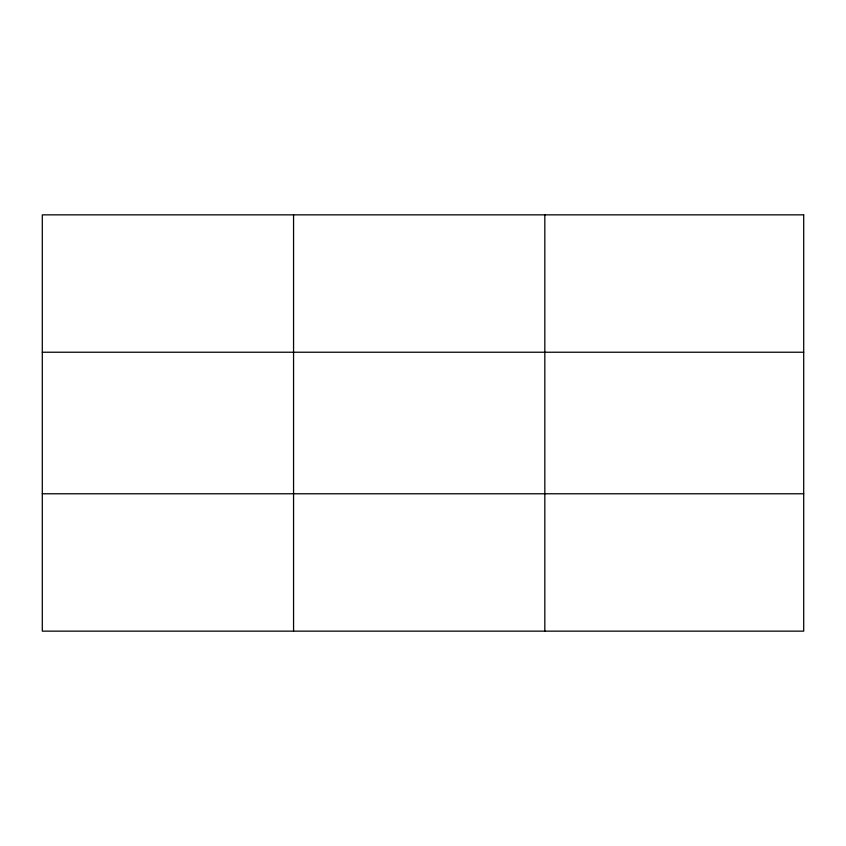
<?xml version="1.0" encoding="UTF-8"?>
<svg xmlns="http://www.w3.org/2000/svg" width="846" height="846" viewBox="0 0 846 846"><rect width="100%" height="100%" fill="white"/><g stroke="black" fill="none" stroke-linecap="round" stroke-linejoin="round"><path stroke-width="1.27" d="M293.562 631.148L293.562 214.852M544.824 631.148L544.824 214.852M42.3 352.232L803.7 352.232M42.3 493.768L803.7 493.768M803.7 214.852L42.3 214.852L42.3 631.148L803.7 631.148L803.7 214.852"/></g></svg>
